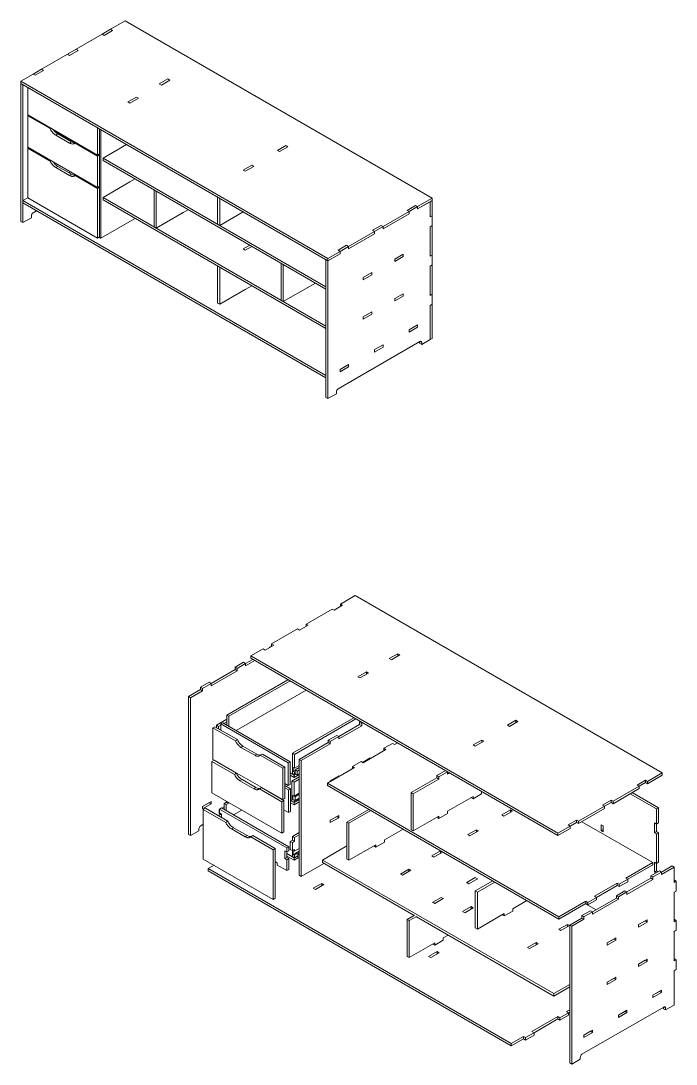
# Model space of a CAD drawing. Header units: millimetres. Extents: x -5350 to 9947, y -2228 to 2522.
# Drawn here: x 7231 to 9947, y -2076 to 2248 of the extents above; entities that cross this region are included whole.
import ezdxf

# ---------------------------------------------------------------- set-up
doc = ezdxf.new("R2010")
doc.units = ezdxf.units.MM

msp = doc.modelspace()

# ---------------------------------------------------------------- linework, layer by layer
at = {"color": 7, "linetype": 'Continuous', "lineweight": 15}
for p, q in [((7602.6, 2213.1), (7567.2, 2192.6)), ((7575.7, 2187.8), (7611.1, 2208.2)), ((7663.3, 2248.1), (7602.6, 2213.1)), ((7611.1, 2208.2), (7602.6, 2213.1)), ((8936.1, 1513.4), (7663.3, 2248.1)), ((7567.2, 2192.6), (7459.6, 2130.5)), ((7567.2, 2192.6), (7575.7, 2187.8)), ((7459.6, 2130.5), (7424.2, 2110.1)), ((7432.7, 2105.2), (7468.1, 2125.6)), ((7468.1, 2125.6), (7459.6, 2130.5)), ((7424.2, 2110.1), (7316.6, 2047.9)), ((7424.2, 2110.1), (7432.7, 2105.2)), ((7316.6, 2047.9), (7281.2, 2027.5)), ((7289.7, 2022.6), (7325.1, 2043)), ((7325.1, 2043), (7316.6, 2047.9)), ((7281.2, 2027.5), (7230.6, 1998.3)), ((7230.6, 1998.3), (8503.4, 1263.5)), ((7230.6, 1998.3), (7230.6, 1988.5)), ((7281.2, 2027.5), (7289.7, 2022.6)), ((7839.9, 2007.5), (7804.6, 1987.1)), ((7813.1, 1982.2), (7848.4, 2002.6)), ((7848.4, 2002.6), (7839.9, 2007.5)), ((7239.1, 1983.6), (7230.6, 1988.5)), ((7230.6, 1988.5), (7230.6, 1416.9)), ((7230.6, 1988.5), (8503.4, 1253.7)), ((7239.1, 1412), (7239.1, 1983.6)), ((7258.9, 1972.2), (7258.9, 1859.1)), ((7804.6, 1987.1), (7813.1, 1982.2)), ((7709.7, 1932.3), (7674.4, 1911.9)), ((7674.4, 1911.9), (7682.8, 1907)), ((7682.8, 1907), (7718.2, 1927.4)), ((7718.2, 1927.4), (7709.7, 1932.3)), ((7258.9, 1859.1), (7548.1, 1692.1)), ((7258.9, 1855), (7262.4, 1857)), ((7258.9, 1855), (7258.9, 1724.7)), ((7351.8, 1801.4), (7258.9, 1855)), ((7355.3, 1803.4), (7351.8, 1801.4)), ((7455.6, 1742.7), (7368.4, 1793)), ((7383.5, 1779.4), (7375, 1774.5)), ((7375, 1774.5), (7432, 1741.7)), ((7383.5, 1779.4), (7440.5, 1746.6)), ((7548.1, 1692.1), (7548.1, 1805.2)), ((7556.6, 1697), (7556.6, 1800.3)), ((7562.7, 1347.7), (7562.7, 1796.8)), ((7440.5, 1746.6), (7432, 1741.7)), ((7458.8, 1743.7), (7455.3, 1741.6)), ((7548.1, 1688), (7455.3, 1741.6)), ((7668.8, 1735.6), (7571.2, 1679.2)), ((8329.3, 1731.4), (8294, 1711)), ((8337.8, 1726.5), (8329.3, 1731.4)), ((7258.9, 1724.7), (7548.1, 1557.7)), ((7258.9, 1720.6), (7262.4, 1722.7)), ((7258.9, 1720.6), (7258.9, 1514.9)), ((7351.8, 1667), (7258.9, 1720.6)), ((7548.1, 1692.1), (7556.6, 1697)), ((7548.1, 1688), (7556.6, 1692.9)), ((7548.1, 1557.7), (7548.1, 1688)), ((7556.6, 1692.9), (7553.1, 1694.9)), ((7554.2, 1695.6), (7554.2, 1694.3)), ((7556.6, 1562.6), (7556.6, 1692.9)), ((8294, 1711), (8302.4, 1706.1)), ((8302.4, 1706.1), (8337.8, 1726.5)), ((7355.3, 1669.1), (7351.8, 1667)), ((7383.5, 1645.1), (7375, 1640.2)), ((7383.5, 1645.1), (7440.5, 1612.2)), ((8494.9, 1146), (7571.2, 1679.2)), ((7571.2, 1679.2), (7571.2, 1669.4)), ((8494.9, 1136.2), (7571.2, 1669.4)), ((8187.9, 1649.8), (8152.5, 1629.4)), ((8161, 1624.5), (8196.4, 1644.9)), ((8196.4, 1644.9), (8187.9, 1649.8)), ((7375, 1640.2), (7432, 1607.3)), ((7435.6, 1622.7), (7429, 1618.9)), ((7440.5, 1612.2), (7432, 1607.3)), ((7458.8, 1609.3), (7455.3, 1607.3)), ((7548.1, 1553.7), (7455.3, 1607.3)), ((8152.5, 1629.4), (8161, 1624.5)), ((7548.1, 1557.7), (7556.6, 1562.6)), ((7548.1, 1553.7), (7556.6, 1558.6)), ((7556.6, 1558.6), (7553.1, 1560.6)), ((7554.2, 1561.2), (7554.2, 1560)), ((7556.6, 1352.8), (7556.6, 1558.6)), ((7682.8, 1580.4), (7571.2, 1515.9)), ((7682.8, 1580.4), (7704.1, 1592.7)), ((7258.9, 1514.9), (7239.1, 1503.5)), ((7258.9, 1514.9), (7548.1, 1347.9)), ((7548.1, 1347.9), (7548.1, 1553.7)), ((8494.9, 982.6), (7571.2, 1515.9)), ((7571.2, 1515.9), (7571.2, 1506.1)), ((7791.4, 1542.3), (7782.9, 1547.2)), ((7782.9, 1547.2), (7782.9, 1393.7)), ((7791.4, 1388.8), (7791.4, 1542.3)), ((8046.5, 1517.5), (8046.5, 1404.8)), ((8494.9, 778.5), (7239.1, 1503.5)), ((7239.1, 1503.5), (7239.1, 1493.7)), ((8494.9, 768.7), (7239.1, 1493.7)), ((8494.9, 972.9), (7571.2, 1506.1)), ((8055, 1399.9), (8055, 1512.6)), ((8866.9, 1483.2), (8831.5, 1462.8)), ((8840, 1457.9), (8875.4, 1478.3)), ((8875.4, 1478.3), (8866.9, 1483.2)), ((8875.4, 1478.3), (8936.1, 1513.4)), ((8875.4, 1468.5), (8936.1, 1503.6)), ((8875.4, 1468.5), (8927.7, 1498.7)), ((8875.4, 1468.5), (8875.4, 1478.3)), ((8936.1, 1503.6), (8927.7, 1498.7)), ((8927.7, 1435.6), (8927.7, 1498.7)), ((8936.1, 1513.4), (8936.1, 1503.6)), ((8936.1, 1503.6), (8936.1, 1440.5)), ((7239.1, 1412), (7274.4, 1432.4)), ((7274.4, 1432.4), (7274.4, 1440.6)), ((7281.5, 1452.9), (7295.7, 1461)), ((7682.8, 1417.1), (7704.1, 1429.4)), ((7791.4, 1388.8), (7903.1, 1453.2)), ((7903.1, 1453.2), (7924.4, 1465.5)), ((8055, 1399.9), (8152.6, 1456.3)), ((8732.4, 1395.7), (8840, 1457.9)), ((8732.4, 1385.9), (8840, 1448.1)), ((8831.5, 1462.8), (8840, 1457.9)), ((8840, 1448.1), (8840, 1457.9)), ((8936.1, 1440.5), (8927.7, 1435.6)), ((8936.1, 1399.7), (8936.1, 1440.5)), ((7230.6, 1416.9), (7239.1, 1412)), ((7562.7, 1347.7), (7682.8, 1417.1)), ((7782.9, 1393.7), (7791.4, 1388.8)), ((8046.5, 1404.8), (8055, 1399.9)), ((8723.9, 1400.6), (8688.5, 1380.2)), ((8697, 1375.3), (8732.4, 1395.7)), ((8732.4, 1395.7), (8723.9, 1400.6)), ((8732.4, 1385.9), (8732.4, 1395.7)), ((8936.1, 1399.7), (8927.7, 1394.8)), ((8927.7, 1272.7), (8927.7, 1394.8)), ((8936.1, 1399.7), (8936.1, 1277.6)), ((7548.1, 1347.9), (7556.6, 1352.8)), ((7555.2, 1352), (7562.7, 1347.7)), ((8589.4, 1313.2), (8697, 1375.3)), ((8589.4, 1303.4), (8697, 1365.5)), ((8688.5, 1380.2), (8697, 1375.3)), ((8697, 1365.5), (8697, 1375.3)), ((8179.4, 1318.3), (8152.5, 1302.8)), ((8152.5, 1302.8), (8161, 1297.9)), ((8161, 1297.9), (8187.9, 1313.4)), ((8580.9, 1318.1), (8545.5, 1297.7)), ((8545.5, 1297.7), (8554, 1292.8)), ((8554, 1292.8), (8589.4, 1313.2)), ((8589.4, 1313.2), (8580.9, 1318.1)), ((8589.4, 1303.4), (8589.4, 1313.2)), ((8503.4, 1253.7), (8494.9, 1258.6)), ((8494.9, 1258.6), (8494.9, 687.1)), ((8503.4, 1263.5), (8554, 1292.8)), ((8503.4, 1253.7), (8554, 1283)), ((8503.4, 1263.5), (8503.4, 1253.7)), ((8554, 1283), (8554, 1292.8)), ((8780.6, 1260.3), (8816, 1280.7)), ((8780.6, 1250.5), (8816, 1270.9)), ((8780.6, 1250.5), (8780.6, 1260.3)), ((8816, 1270.9), (8816, 1280.7)), ((8936.1, 1277.6), (8927.7, 1272.7)), ((8936.1, 1236.8), (8936.1, 1277.6)), ((8055, 1226.8), (8046.5, 1231.7)), ((8046.5, 1231.7), (8046.5, 1078.2)), ((8055, 1073.3), (8055, 1226.8)), ((8318.5, 1238), (8310, 1242.9)), ((8310, 1242.9), (8310, 1089.4)), ((8318.5, 1084.5), (8318.5, 1238)), ((8503.4, 682.2), (8503.4, 1253.7)), ((8936.1, 1236.8), (8927.7, 1231.9)), ((8927.7, 1109.8), (8927.7, 1231.9)), ((8936.1, 1236.8), (8936.1, 1114.7)), ((8650.4, 1185.1), (8685.8, 1205.5)), ((8650.4, 1175.3), (8685.8, 1195.7)), ((8650.4, 1175.3), (8650.4, 1185.1)), ((8685.8, 1195.7), (8685.8, 1205.5)), ((8055, 1073.3), (8161, 1134.5)), ((8161, 1134.5), (8187.9, 1150.1)), ((8318.5, 1084.5), (8430.2, 1148.9)), ((8430.2, 1148.9), (8451.5, 1161.2)), ((8310, 1089.4), (8318.5, 1084.5)), ((8780.6, 1097), (8816, 1117.4)), ((8780.6, 1087.2), (8816, 1107.6)), ((8780.6, 1087.2), (8780.6, 1097)), ((8816, 1107.6), (8816, 1117.4)), ((8936.1, 1114.7), (8927.7, 1109.8)), ((8936.1, 1073.9), (8936.1, 1114.7)), ((8046.5, 1078.2), (8055, 1073.3)), ((8650.4, 1021.8), (8685.8, 1042.2)), ((8685.8, 1032.4), (8685.8, 1042.2)), ((8936.1, 1073.9), (8927.7, 1069)), ((8927.7, 927.1), (8927.7, 1069)), ((8936.1, 1073.9), (8936.1, 932)), ((8650.4, 1012), (8685.8, 1032.4)), ((8650.4, 1012), (8650.4, 1021.8)), ((8875.4, 988.4), (8840, 968)), ((8875.4, 978.6), (8840, 958.2)), ((8840, 968), (8840, 958.2)), ((8875.4, 988.4), (8875.4, 978.6)), ((8885.2, 918.9), (8545.8, 723)), ((8883.8, 911.6), (8883.8, 918.1)), ((8892.3, 906.7), (8883.8, 911.6)), ((8892.3, 906.7), (8927.7, 927.1)), ((8892.3, 906.7), (8892.3, 914.8)), ((8936.1, 932), (8927.7, 927.1)), ((8732.4, 905.8), (8697, 885.4)), ((8732.4, 896), (8697, 875.6)), ((8697, 885.4), (8697, 875.6)), ((8732.4, 905.8), (8732.4, 896)), ((8589.4, 823.3), (8554, 802.8)), ((8589.4, 823.3), (8589.4, 813.5)), ((8494.9, 778.5), (8494.9, 768.7)), ((8589.4, 813.5), (8554, 793)), ((8554, 802.8), (8554, 793)), ((8503.4, 682.2), (8538.7, 702.6)), ((8538.7, 710.7), (8538.7, 702.6)), ((8494.9, 687.1), (8503.4, 682.2)), ((8617, -134.3), (8556.2, -169.4)), ((8564.7, -174.3), (8556.2, -169.4)), ((8556.2, -179.2), (8556.2, -169.4)), ((9889.8, -869.1), (8617, -134.3)), ((8520.9, -189.8), (8413.2, -251.9)), ((8520.9, -189.8), (8529.3, -194.7)), ((8529.3, -194.7), (8564.7, -174.3)), ((8386.3, -277.2), (8421.7, -256.8)), ((8421.7, -256.8), (8413.2, -251.9)), ((8413.2, -261.7), (8413.2, -251.9)), ((8377.9, -272.3), (8270.2, -334.5)), ((8377.9, -272.3), (8386.3, -277.2)), ((8243.3, -359.8), (8278.7, -339.4)), ((8270.2, -343.6), (8261.8, -348.5)), ((8278.7, -339.4), (8270.2, -334.5)), ((8270.2, -344.3), (8270.2, -334.5)), ((8234.8, -354.9), (8184.2, -384.1)), ((8184.2, -384.1), (8184.2, -393.9)), ((8184.2, -384.1), (9457, -1118.9)), ((8234.8, -354.9), (8243.3, -359.8)), ((8261.8, -348.5), (8262.4, -348.8)), ((8261.8, -349.1), (8261.8, -348.5)), ((8793.6, -375), (8758.2, -395.4)), ((8766.7, -400.3), (8802, -379.9)), ((8802, -379.9), (8793.6, -375)), ((8793.6, -384.8), (8793.6, -375)), ((8154.2, -410.6), (8118.8, -431)), ((8118.8, -431), (8127.3, -435.9)), ((8118.8, -440.8), (8118.8, -431)), ((8127.3, -435.9), (8162.6, -415.5)), ((8162.6, -415.5), (8154.2, -410.6)), ((8162.6, -415.5), (8192.2, -398.5)), ((8162.6, -425.3), (8200.6, -403.4)), ((8162.6, -425.3), (8162.6, -415.5)), ((8184.2, -393.9), (9457, -1128.7)), ((8758.2, -395.4), (8766.7, -400.3)), ((8019.6, -498.1), (8118.8, -440.8)), ((8019.6, -507.9), (8127.3, -445.7)), ((8118.8, -440.8), (8127.3, -445.7)), ((8127.3, -445.7), (8127.3, -435.9)), ((8663.3, -450.1), (8628, -470.5)), ((8628, -470.5), (8636.5, -475.4)), ((8636.5, -475.4), (8671.8, -455)), ((8671.8, -455), (8663.3, -450.1)), ((8663.3, -459.9), (8663.3, -450.1)), ((8011.2, -493.2), (7975.8, -513.6)), ((7975.8, -513.6), (7984.3, -518.5)), ((7975.8, -523.4), (7975.8, -513.6)), ((7984.3, -518.5), (8019.6, -498.1)), ((7984.3, -528.3), (7984.3, -518.5)), ((8019.6, -498.1), (8011.2, -493.2)), ((8019.6, -507.9), (8019.6, -498.1)), ((8338.1, -482.7), (8084.1, -629.3)), ((8346.6, -487.6), (8092.6, -634.2)), ((7925.2, -552.6), (7975.8, -523.4)), ((7933.7, -557.5), (7925.2, -552.6)), ((7925.2, -552.6), (7925.2, -1124.2)), ((7933.7, -557.5), (7984.3, -528.3)), ((7933.7, -1129.1), (7933.7, -557.5)), ((7975.8, -523.4), (7984.3, -528.3)), ((8413, -526), (8123.2, -693.2)), ((8084.1, -646.9), (8041.5, -671.5)), ((8092.6, -634.2), (8084.1, -629.3)), ((8084.1, -629.3), (8084.1, -670.7)), ((8092.6, -675.6), (8092.6, -634.2)), ((8610.9, -640.3), (8356.2, -787.3)), ((8619.4, -645.2), (8364.7, -792.2)), ((8026.9, -682.5), (8035.4, -677.6)), ((8026.9, -682.5), (8026.9, -812.8)), ((8119.8, -736.1), (8026.9, -682.5)), ((8128.3, -731.2), (8035.4, -677.6)), ((8050, -676.4), (8041.5, -671.5)), ((8041.5, -671.5), (8041.5, -681.2)), ((8059, -671.2), (8050, -676.4)), ((8050, -686.1), (8050, -676.4)), ((8059, -687.5), (8055.8, -689.4)), ((8059, -666), (8067.5, -661.1)), ((8338.8, -827.5), (8059, -666)), ((8059, -666), (8059, -691.3)), ((8347.3, -822.6), (8067.5, -661.1)), ((8084.1, -656.7), (8072, -663.7)), ((8548.8, -718.3), (8635.2, -668.5)), ((8643.7, -673.4), (8548.8, -728.1)), ((8639, -656.5), (8635.2, -658.7)), ((8635.2, -658.7), (8643.7, -663.6)), ((8635.2, -668.5), (8635.2, -658.7)), ((8635.2, -668.5), (8643.7, -673.4)), ((8643.7, -663.6), (8647.5, -661.4)), ((8643.7, -673.4), (8643.7, -663.6)), ((9282.9, -651), (9247.6, -671.4)), ((9247.6, -671.4), (9256.1, -676.3)), ((9256.1, -676.3), (9291.4, -655.9)), ((9291.4, -655.9), (9282.9, -651)), ((9282.9, -660.8), (9282.9, -651)), ((8128.3, -731.2), (8119.8, -736.1)), ((8540.3, -713.4), (8505, -733.8)), ((8505, -733.8), (8513.4, -738.7)), ((8505, -743.6), (8505, -733.8)), ((8513.4, -738.7), (8548.8, -718.3)), ((8548.8, -718.3), (8540.3, -713.4)), ((8548.8, -728.1), (8548.8, -718.3)), ((9141.5, -732.6), (9106.2, -753.1)), ((9150, -737.5), (9141.5, -732.6)), ((9141.5, -742.4), (9141.5, -732.6)), ((8151.5, -758.1), (8143.1, -763)), ((8143.1, -763), (8200, -795.8)), ((8151.5, -758.1), (8208.5, -790.9)), ((8384.8, -813), (8505, -743.6)), ((8513.4, -748.5), (8393.3, -817.9)), ((8505, -743.6), (8513.4, -748.5)), ((8513.4, -748.5), (8513.4, -738.7)), ((8744.1, -771.9), (8649.3, -826.7)), ((8771, -746.6), (8735.6, -767)), ((8735.6, -767), (8744.1, -771.9)), ((8735.6, -776.8), (8735.6, -767)), ((8779.5, -751.5), (8771, -746.6)), ((8791.6, -744.5), (8779.5, -751.5)), ((8790.7, -744), (8790.7, -745.1)), ((8791.4, -744.4), (8791.4, -744.7)), ((9106.2, -753.1), (9114.7, -758)), ((9114.7, -758), (9150, -737.5)), ((8022.9, -821.5), (8031.4, -816.6)), ((8022.9, -821.5), (8022.9, -951.8)), ((8115.8, -875.1), (8022.9, -821.5)), ((8026.9, -812.8), (8316.2, -979.8)), ((8124.3, -870.2), (8031.4, -816.6)), ((8208.5, -790.9), (8200, -795.8)), ((8231.8, -791), (8223.3, -795.9)), ((8316.2, -849.5), (8223.3, -795.9)), ((8324.7, -844.6), (8231.8, -791)), ((8356.2, -787.3), (8356.2, -871.5)), ((8364.7, -792.2), (8356.2, -787.3)), ((8364.7, -849.2), (8364.7, -792.2)), ((8393.3, -817.9), (8384.8, -813)), ((8384.8, -813), (8384.8, -1293.1)), ((8393.3, -1298), (8393.3, -817.9)), ((8646.6, -825.2), (8679, -806.5)), ((8670.5, -811.4), (8646.6, -825.2)), ((8673.2, -812.9), (8670.5, -811.4)), ((8670.5, -811.4), (8670.5, -811.4)), ((8679, -809.5), (8679, -806.5)), ((8060.2, -832), (8060.2, -833.2)), ((8316.2, -849.5), (8324.7, -844.6)), ((8316.2, -979.8), (8316.2, -849.5)), ((8324.7, -974.9), (8324.7, -844.6)), ((8338.8, -827.5), (8347.3, -822.6)), ((8338.8, -921.4), (8338.8, -827.5)), ((8347.3, -916.5), (8347.3, -822.6)), ((8360.2, -846.7), (8364.7, -849.2)), ((8360.2, -863.4), (8360.2, -846.7)), ((8367.7, -859.1), (8360.2, -863.4)), ((8364.7, -866), (8360.2, -863.4)), ((8384.8, -837.6), (8364.7, -849.2)), ((8367.7, -864.2), (8364.7, -866)), ((8384.8, -846.3), (8367.7, -856.2)), ((8367.7, -856.2), (8367.7, -872.6)), ((8376.1, -861.1), (8367.7, -856.2)), ((8384.8, -856.1), (8376.1, -861.1)), ((8376.1, -877.5), (8376.1, -861.1)), ((8613.9, -847.1), (8502.3, -911.6)), ((8640.8, -821.8), (8605.4, -842.2)), ((8605.4, -842.2), (8613.9, -847.1)), ((8605.4, -852), (8605.4, -842.2)), ((8649.3, -826.7), (8640.8, -821.8)), ((8990.6, -859.4), (8955.3, -879.8)), ((8963.8, -884.7), (8999.1, -864.3)), ((8999.2, -874.1), (8999.2, -864.4)), ((8124.3, -870.2), (8115.8, -875.1)), ((8147.5, -897), (8139.1, -901.9)), ((8139.1, -901.9), (8196, -934.8)), ((8147.5, -897), (8204.5, -929.9)), ((8363.1, -877.8), (8347.3, -868.7)), ((8347.3, -878.5), (8363.1, -887.6)), ((8384.8, -885.6), (8354.6, -903.1)), ((8363.1, -908), (8354.6, -903.1)), ((8354.6, -903.1), (8354.6, -987.2)), ((8356.2, -871.5), (8364.7, -876.4)), ((8369.9, -873.9), (8363.1, -877.8)), ((8384.8, -875), (8363.1, -887.6)), ((8363.1, -887.6), (8363.1, -877.8)), ((8384.8, -895.4), (8363.1, -908)), ((8363.1, -965), (8363.1, -908)), ((8364.7, -876.4), (8364.7, -866)), ((8369.5, -873.6), (8364.7, -876.4)), ((8367.7, -872.6), (8376.1, -877.5)), ((8384.8, -872.5), (8376.1, -877.5)), ((8513.4, -902.1), (8548.8, -881.6)), ((8540.3, -886.5), (8513.4, -902.1)), ((8513.4, -905.1), (8513.4, -902.1)), ((8543, -888.1), (8540.3, -886.5)), ((8540.3, -886.5), (8540.3, -886.5)), ((8548.8, -884.7), (8548.8, -881.6)), ((8849.2, -950.8), (8955.3, -889.6)), ((8857.7, -955.7), (8963.8, -894.5)), ((8955.3, -879.8), (8963.8, -884.7)), ((8955.3, -889.6), (8955.3, -879.8)), ((8955.3, -889.6), (8963.8, -894.5)), ((8963.8, -894.5), (8963.8, -884.7)), ((8999.2, -874.1), (9007.6, -869.2)), ((9820.5, -899.2), (9785.2, -919.6)), ((9829, -904.1), (9820.5, -899.2)), ((9820.5, -909), (9820.5, -899.2)), ((9829, -904.1), (9889.8, -869.1)), ((9829, -913.9), (9889.8, -878.9)), ((9829, -913.9), (9829, -904.1)), ((9889.8, -869.1), (9889.8, -878.9)), ((8204.5, -929.9), (8196, -934.8)), ((8227.8, -930), (8219.3, -934.9)), ((8312.2, -988.5), (8219.3, -934.9)), ((8320.7, -983.6), (8227.8, -930)), ((8324.7, -913.3), (8338.8, -921.4)), ((8348.5, -934.8), (8324.7, -921)), ((8340, -939.7), (8324.7, -930.8)), ((8338.8, -921.4), (8347.3, -916.5)), ((8340, -939.7), (8348.5, -934.8)), ((8340, -1033.6), (8340, -939.7)), ((8348.5, -1028.7), (8348.5, -934.8)), ((9461.3, -1465.2), (8502.3, -911.6)), ((8502.3, -911.6), (8502.3, -921.4)), ((9461.3, -1475), (8502.3, -921.4)), ((8857.7, -955.7), (8849.2, -950.8)), ((8849.2, -950.8), (8849.2, -1104.3)), ((9140.6, -955.7), (9140.6, -946)), ((9686, -986.7), (9793.7, -924.5)), ((9686, -996.5), (9793.7, -934.3)), ((9765.5, -950.6), (9873.9, -1013.1)), ((9785.2, -919.6), (9793.7, -924.5)), ((9820.5, -909), (9793.7, -924.5)), ((9793.7, -934.3), (9793.7, -924.5)), ((9829, -913.9), (9820.5, -909)), ((8019.6, -988), (7984.3, -1008.4)), ((7984.3, -1008.4), (8011.2, -992.9)), ((8011.2, -992.9), (8019.6, -997.8)), ((8011.2, -992.9), (8011.2, -992.9)), ((8019.6, -988), (8019.6, -997.8)), ((8022.9, -951.8), (8312.2, -1118.8)), ((8073.7, -995.7), (8082.2, -990.9)), ((8082.2, -986), (8082.2, -990.9)), ((8090.7, -995.7), (8082.2, -990.9)), ((8090.7, -995.7), (8090.7, -990.9)), ((8312.2, -988.5), (8320.7, -983.6)), ((8312.2, -1118.8), (8312.2, -988.5)), ((8316.2, -979.8), (8324.7, -974.9)), ((8320.7, -1113.9), (8320.7, -983.6)), ((8363.1, -992.1), (8348.5, -983.7)), ((8348.5, -993.5), (8363.1, -1001.9)), ((8354.6, -987.2), (8363.1, -992.1)), ((8358.6, -962.4), (8363.1, -965)), ((8358.6, -979.2), (8358.6, -962.4)), ((8358.8, -979.1), (8358.6, -979.2)), ((8363.1, -981.7), (8358.6, -979.2)), ((8359, -962.6), (8358.8, -962.7)), ((8367.3, -967.6), (8358.8, -962.7)), ((8358.8, -962.7), (8358.8, -979.1)), ((8358.8, -979.1), (8367.3, -984)), ((8384.8, -952.4), (8363.1, -965)), ((8384.8, -979.6), (8363.1, -992.1)), ((8363.2, -981.6), (8363.1, -981.7)), ((8363.1, -992.1), (8363.1, -981.7)), ((8384.8, -989.4), (8363.1, -1001.9)), ((8363.1, -1001.9), (8363.1, -992.1)), ((8384.8, -957.5), (8367.3, -967.6)), ((8367.3, -984), (8367.3, -967.6)), ((8384.8, -973.8), (8367.3, -984)), ((8857.7, -1109.2), (8857.7, -955.7)), ((8999.2, -1027.6), (9105.2, -966.3)), ((9096.7, -971.2), (9105.2, -976.1)), ((9096.7, -971.2), (9096.7, -971.2)), ((9105.2, -976.1), (9140.6, -955.7)), ((9105.2, -976.1), (9105.2, -966.3)), ((9677.5, -981.8), (9642.2, -1002.2)), ((9677.5, -991.6), (9650.6, -1007.1)), ((9686, -986.7), (9677.5, -981.8)), ((9677.5, -991.6), (9677.5, -981.8)), ((9686, -996.5), (9677.5, -991.6)), ((9686, -996.5), (9686, -986.7)), ((9757.1, -955.5), (9865.4, -1018)), ((8019.6, -997.8), (7984.3, -1018.2)), ((7984.3, -1008.4), (7984.3, -1018.2)), ((7987.1, -1020.6), (7995.6, -1015.7)), ((7987.1, -1020.6), (7987.1, -1226.3)), ((8080, -1074.2), (7987.1, -1020.6)), ((8088.5, -1069.3), (7995.6, -1015.7)), ((8053.5, -1020.8), (8053.3, -1020.9)), ((8053.3, -1020.9), (8053.3, -1037.2)), ((8053.5, -1021), (8053.3, -1020.9)), ((8053.3, -1037.2), (8061.8, -1042.1)), ((8053.5, -1018.6), (8062, -1013.7)), ((8053.5, -1018.6), (8053.5, -1034.9)), ((8333.3, -1180.1), (8053.5, -1018.6)), ((8062, -1039.8), (8053.5, -1034.9)), ((8341.8, -1175.2), (8062, -1013.7)), ((8073.7, -1009.1), (8063.9, -1014.8)), ((8073.7, -1018.9), (8072.4, -1019.7)), ((8082.2, -1000.6), (8073.7, -995.7)), ((8073.7, -1020.5), (8073.7, -995.7)), ((8082.2, -1000.6), (8090.7, -995.7)), ((8082.2, -1025.4), (8082.2, -1000.6)), ((8090.7, -1028.4), (8089.1, -1029.3)), ((8090.7, -1030.3), (8090.7, -1028.4)), ((8146.2, -1022.9), (8112.1, -1042.6)), ((8320.7, -1022.5), (8340, -1033.6)), ((8340, -1033.6), (8348.5, -1028.7)), ((8582.4, -1072.7), (8673.4, -1020.2)), ((8590.9, -1077.6), (8681.9, -1025.1)), ((8963.8, -1057.8), (8999.2, -1037.4)), ((8999.2, -1037.4), (8999.2, -1027.6)), ((9260.4, -1022.7), (9225, -1043.1)), ((9233.5, -1048), (9268.9, -1027.6)), ((9268.9, -1027.6), (9260.4, -1022.7)), ((9260.4, -1032.5), (9260.4, -1022.7)), ((9543, -1069.2), (9650.6, -1007.1)), ((9543, -1079), (9650.6, -1016.9)), ((9642.2, -1002.2), (9650.6, -1007.1)), ((9650.6, -1016.9), (9650.6, -1007.1)), ((9873.9, -1013.1), (9865.4, -1018)), ((9865.4, -1018), (9865.4, -1081)), ((9873.9, -1013.1), (9873.9, -1076.1)), ((8048.7, -1046.4), (8058.9, -1040.5)), ((8061.8, -1042.1), (8061.8, -1039.7)), ((8062, -1042), (8061.8, -1042.1)), ((8062, -1054), (8062, -1039.8)), ((8088.5, -1069.3), (8080, -1074.2)), ((8513.4, -1065.4), (8548.8, -1045)), ((8540.3, -1049.9), (8513.4, -1065.4)), ((8513.4, -1075.2), (8548.8, -1054.7)), ((8513.4, -1075.2), (8513.4, -1065.4)), ((8540.3, -1049.9), (8540.3, -1049.8)), ((8548.8, -1054.7), (8540.3, -1049.9)), ((8548.8, -1054.7), (8548.8, -1045)), ((8590.9, -1077.6), (8582.4, -1072.7)), ((8582.4, -1072.7), (8582.4, -1226.2)), ((8590.9, -1231.1), (8590.9, -1077.6)), ((8857.7, -1109.2), (8963.8, -1048)), ((8955.3, -1052.9), (8963.8, -1057.8)), ((8955.3, -1052.9), (8955.3, -1052.9)), ((8963.8, -1057.8), (8963.8, -1048)), ((9225, -1043.1), (9233.5, -1048)), ((9534.5, -1064.3), (9499.2, -1084.8)), ((9534.5, -1074.1), (9507.6, -1089.7)), ((9543, -1069.2), (9534.5, -1064.3)), ((9534.5, -1074.1), (9534.5, -1064.3)), ((9543, -1079), (9534.5, -1074.1)), ((9543, -1079), (9543, -1069.2)), ((9850.2, -1240.7), (9556.6, -1071.2)), ((9865.4, -1081), (9856.9, -1076.1)), ((9856.9, -1076.1), (9856.9, -1116.9)), ((9873.9, -1076.1), (9865.4, -1081)), ((9865.4, -1081), (9865.4, -1112.1)), ((7925.2, -1124.2), (7933.7, -1129.1)), ((7933.7, -1129.1), (7969, -1108.7)), ((7969, -1108.7), (7969, -1100.5)), ((7976.1, -1088.3), (7987.1, -1081.9)), ((8111.8, -1096.1), (8103.3, -1101)), ((8103.3, -1101), (8160.2, -1133.9)), ((8111.8, -1096.1), (8168.7, -1129)), ((8312.2, -1118.8), (8320.7, -1113.9)), ((8384.8, -1115.4), (8356.1, -1132)), ((8737.9, -1146.3), (8814.9, -1101.8)), ((8849.2, -1104.3), (8857.7, -1109.2)), ((9119, -1104.3), (9083.6, -1124.7)), ((9092.1, -1129.6), (9127.5, -1109.2)), ((9127.5, -1109.2), (9119, -1104.3)), ((9119, -1114.1), (9119, -1104.3)), ((9457, -1118.9), (9507.6, -1089.7)), ((9457, -1128.7), (9507.6, -1099.5)), ((9457, -1118.9), (9457, -1128.7)), ((9499.2, -1084.8), (9507.6, -1089.7)), ((9507.6, -1099.5), (9507.6, -1089.7)), ((9645.1, -1089), (9636.7, -1084.1)), ((9636.7, -1084.1), (9636.7, -1108.6)), ((9645.1, -1103.7), (9636.7, -1108.6)), ((9636.7, -1108.6), (9645.1, -1113.5)), ((9645.1, -1113.5), (9645.1, -1089)), ((9865.4, -1112.1), (9856.9, -1116.9)), ((9856.9, -1116.9), (9865.4, -1121.8)), ((9865.4, -1112.1), (9873.9, -1116.9)), ((9873.9, -1116.9), (9865.4, -1121.8)), ((9865.4, -1121.8), (9865.4, -1244)), ((9873.9, -1116.9), (9873.9, -1239.1)), ((8168.7, -1129), (8160.2, -1133.9)), ((8192, -1129.1), (8183.5, -1134)), ((8276.4, -1187.6), (8183.5, -1134)), ((8284.9, -1182.7), (8192, -1129.1)), ((8356.1, -1148.3), (8347.6, -1153.2)), ((8347.6, -1153.2), (8356.1, -1158.1)), ((8347.6, -1153.2), (8347.6, -1185.8)), ((8364.5, -1136.8), (8356.1, -1132)), ((8356.1, -1132), (8356.1, -1148.3)), ((8356.1, -1148.3), (8364.5, -1153.2)), ((8364.5, -1153.2), (8356.1, -1158.1)), ((8356.1, -1158.1), (8356.1, -1190.7)), ((8384.8, -1125.2), (8364.5, -1136.8)), ((8364.5, -1153.2), (8364.5, -1136.8)), ((8590.9, -1231.1), (8702.6, -1166.7)), ((8702.6, -1176.5), (8737.9, -1156.1)), ((8702.6, -1176.5), (8702.6, -1166.7)), ((8737.9, -1156.1), (8737.9, -1146.3)), ((9083.6, -1124.7), (9092.1, -1129.6)), ((8276.4, -1187.6), (8284.9, -1182.7)), ((8276.4, -1393.3), (8276.4, -1187.6)), ((8284.9, -1388.4), (8284.9, -1182.7)), ((8333.3, -1196.4), (8324.8, -1191.5)), ((8324.8, -1191.5), (8324.8, -1224.2)), ((8333.3, -1180.1), (8341.8, -1175.2)), ((8333.3, -1196.4), (8333.3, -1180.1)), ((8341.8, -1191.5), (8333.3, -1196.4)), ((8333.3, -1196.4), (8333.3, -1219.3)), ((8363.1, -1220.8), (8333.3, -1203.6)), ((8341.8, -1191.5), (8341.8, -1175.2)), ((8347.6, -1185.8), (8356.1, -1190.7)), ((8356.1, -1190.7), (8364.5, -1185.8)), ((8356.1, -1190.7), (8356.1, -1216.1)), ((8360.1, -1191.3), (8364.5, -1193.8)), ((8360.1, -1208), (8360.1, -1191.3)), ((8384.8, -1193.8), (8360.1, -1208)), ((8364.5, -1210.6), (8360.1, -1208)), ((8384.8, -1182.1), (8364.5, -1193.8)), ((8364.5, -1193.8), (8364.5, -1185.8)), ((8384.8, -1198.9), (8364.5, -1210.6)), ((8364.5, -1221), (8364.5, -1210.6)), ((8384.8, -1201.6), (8379.2, -1204.8)), ((8379.2, -1204.8), (8379.2, -1221.1)), ((8384.8, -1208), (8379.2, -1204.8)), ((8582.4, -1171.6), (8480.7, -1230.3)), ((8694.1, -1171.6), (8702.6, -1176.5)), ((8694.1, -1171.6), (8694.1, -1171.6)), ((8969.7, -1192.5), (8934.3, -1212.9)), ((8942.8, -1217.8), (8978.2, -1197.4)), ((8978.2, -1197.4), (8969.7, -1192.5)), ((8969.7, -1202.3), (8969.7, -1192.5)), ((7987.1, -1226.3), (8276.4, -1393.3)), ((8031.5, -1252), (8007.8, -1265.6)), ((8293.4, -1241.2), (8284.9, -1236.3)), ((8293.4, -1241.2), (8293.4, -1251)), ((8293.4, -1251), (8333.3, -1274)), ((8333.3, -1219.3), (8324.8, -1224.2)), ((8324.8, -1224.2), (8333.3, -1229.1)), ((8333.3, -1213.4), (8363.1, -1230.6)), ((8333.3, -1219.3), (8341.8, -1224.2)), ((8341.8, -1224.2), (8333.3, -1229.1)), ((8333.3, -1274), (8333.3, -1229.1)), ((8341.8, -1269.1), (8341.8, -1224.2)), ((8356.1, -1216.1), (8364.5, -1221)), ((8363.6, -1220.4), (8363.1, -1220.8)), ((8363.1, -1230.6), (8363.1, -1220.8)), ((8379.3, -1221.2), (8363.1, -1230.6)), ((8379.2, -1212.5), (8364.5, -1221)), ((8379.2, -1221.1), (8384.8, -1224.4)), ((8393.3, -1298), (8487.2, -1243.8)), ((9439.8, -1784), (8480.7, -1230.3)), ((8480.7, -1230.3), (8480.7, -1240.1)), ((8860.8, -1459.5), (8480.7, -1240.1)), ((8582.4, -1226.2), (8590.9, -1231.1)), ((8934.3, -1212.9), (8942.8, -1217.8)), ((9850.2, -1240.7), (9738.6, -1305.2)), ((9747.1, -1310.1), (9850.2, -1250.5)), ((9850.2, -1240.7), (9850.2, -1250.5)), ((9865.4, -1244), (9856.9, -1239.1)), ((9856.9, -1239.1), (9856.9, -1279.9)), ((9873.9, -1239.1), (9865.4, -1244)), ((9865.4, -1244), (9865.4, -1275)), ((9263.6, -1990.6), (8007.8, -1265.6)), ((8007.8, -1265.6), (8007.8, -1275.4)), ((9263.6, -2000.4), (8007.8, -1275.4)), ((8333.3, -1274), (8341.8, -1269.1)), ((8384.8, -1293.1), (8393.3, -1298)), ((8839.5, -1267.6), (8804.1, -1288.1)), ((8804.1, -1288.1), (8812.6, -1293)), ((8812.6, -1293), (8848, -1272.5)), ((8848, -1272.5), (8839.5, -1267.6)), ((8839.5, -1277.4), (8839.5, -1267.6)), ((9878.1, -1275.1), (9842.7, -1295.5)), ((9842.7, -1295.5), (9851.2, -1300.4)), ((9842.7, -1305.3), (9842.7, -1295.5)), ((9851.2, -1300.4), (9886.5, -1280)), ((9865.4, -1275), (9856.9, -1279.9)), ((9856.9, -1279.9), (9863.3, -1283.6)), ((9865.4, -1275), (9871.8, -1278.7)), ((9886.5, -1280), (9878.1, -1275.1)), ((9886.5, -1280), (9930.3, -1254.7)), ((9886.5, -1289.8), (9938.8, -1259.6)), ((9886.5, -1289.8), (9886.5, -1280)), ((9938.8, -1259.6), (9930.3, -1254.7)), ((9938.8, -1322.6), (9938.8, -1259.6)), ((8478.4, -1326.7), (8443.1, -1347.2)), ((8451.6, -1352.1), (8486.9, -1331.6)), ((8486.9, -1331.6), (8478.4, -1326.7)), ((8478.4, -1336.5), (8478.4, -1326.7)), ((9114.6, -1303.2), (9079.3, -1323.6)), ((9079.3, -1323.6), (9087.8, -1328.5)), ((9079.3, -1325.4), (9079.3, -1323.6)), ((9087.8, -1328.5), (9123.1, -1308.1)), ((9087.8, -1330.3), (9087.8, -1328.5)), ((9123.1, -1308.1), (9114.6, -1303.2)), ((9114.6, -1358.2), (9186.8, -1316.6)), ((9123.1, -1309.8), (9123.1, -1308.1)), ((9123.1, -1363.1), (9195.3, -1321.5)), ((9703.2, -1325.6), (9608.4, -1380.4)), ((9616.9, -1385.3), (9703.2, -1335.4)), ((9703.2, -1325.6), (9711.7, -1330.5)), ((9703.2, -1335.4), (9703.2, -1325.6)), ((9703.2, -1335.4), (9711.7, -1340.3)), ((9711.7, -1330.5), (9747.1, -1310.1)), ((9711.7, -1340.3), (9747.1, -1319.9)), ((9711.7, -1340.3), (9711.7, -1330.5)), ((9747.1, -1310.1), (9738.6, -1305.2)), ((9743.5, -1362.5), (9842.7, -1305.3)), ((9743.5, -1372.3), (9851.2, -1310.2)), ((9747.1, -1319.9), (9747.1, -1310.1)), ((9842.7, -1305.3), (9851.2, -1310.2)), ((9851.2, -1310.2), (9851.2, -1300.4)), ((9947.3, -1317.7), (9938.8, -1312.8)), ((9947.3, -1317.7), (9938.8, -1322.6)), ((9947.3, -1358.5), (9947.3, -1317.7)), ((8443.1, -1347.2), (8451.6, -1352.1)), ((9123.1, -1363.1), (9114.6, -1358.2)), ((9114.6, -1358.2), (9114.6, -1511.7)), ((9123.1, -1516.6), (9123.1, -1363.1)), ((9616.9, -1385.3), (9608.4, -1380.4)), ((9735, -1357.6), (9699.7, -1378)), ((9699.7, -1378), (9708.2, -1382.9)), ((9699.7, -1387.8), (9699.7, -1378)), ((9708.2, -1382.9), (9743.5, -1362.5)), ((9708.2, -1392.7), (9708.2, -1382.9)), ((9743.5, -1362.5), (9735, -1357.6)), ((9743.5, -1372.3), (9743.5, -1362.5)), ((9947.3, -1358.5), (9938.8, -1363.4)), ((9938.8, -1485.6), (9938.8, -1363.4)), ((8276.4, -1393.3), (8284.9, -1388.4)), ((8973.2, -1384.9), (8937.9, -1405.3)), ((8937.9, -1405.3), (8946.3, -1410.2)), ((8937.9, -1407), (8937.9, -1405.3)), ((8946.3, -1410.2), (8981.7, -1389.8)), ((8946.3, -1411.9), (8946.3, -1410.2)), ((8981.7, -1389.8), (8973.2, -1384.9)), ((8981.7, -1391.5), (8981.7, -1389.8)), ((9097.4, -1423), (9062.1, -1443.4)), ((9105.9, -1427.9), (9097.4, -1423)), ((9097.4, -1432.8), (9097.4, -1423)), ((9270.2, -1431.8), (9328.3, -1398.2)), ((9573, -1400.8), (9461.3, -1465.2)), ((9461.3, -1475), (9573, -1410.6)), ((9615.6, -1436.4), (9571.9, -1411.2)), ((9573, -1400.8), (9581.5, -1405.7)), ((9573, -1410.6), (9573, -1400.8)), ((9573, -1410.6), (9581.5, -1415.5)), ((9581.5, -1405.7), (9616.9, -1385.3)), ((9581.5, -1415.5), (9616.9, -1395.1)), ((9581.5, -1415.5), (9581.5, -1405.7)), ((9600.5, -1445.1), (9699.7, -1387.8)), ((9600.5, -1454.9), (9708.2, -1392.7)), ((9616.9, -1395.1), (9616.9, -1385.3)), ((9699.7, -1387.8), (9708.2, -1392.7)), ((8831.8, -1476.3), (8862.3, -1458.7)), ((8840.3, -1481.2), (8870.8, -1463.6)), ((9439.8, -1793.8), (8870.8, -1465.3)), ((9062.1, -1443.4), (9070.6, -1448.3)), ((9070.6, -1448.3), (9105.9, -1427.9)), ((9123.1, -1516.6), (9234.8, -1452.2)), ((9226.3, -1457.1), (9234.8, -1462)), ((9226.3, -1457.1), (9226.3, -1457.1)), ((9234.8, -1462), (9270.2, -1441.6)), ((9234.8, -1462), (9234.8, -1452.2)), ((9270.2, -1441.6), (9270.2, -1431.8)), ((9461.3, -1465.2), (9461.3, -1475)), ((9592, -1440.2), (9556.7, -1460.6)), ((9556.7, -1460.6), (9565.2, -1465.5)), ((9556.7, -1470.4), (9556.7, -1460.6)), ((9565.2, -1465.5), (9600.5, -1445.1)), ((9565.2, -1475.3), (9565.2, -1465.5)), ((9600.5, -1445.1), (9592, -1440.2)), ((9600.5, -1454.9), (9600.5, -1445.1)), ((8840.3, -1481.2), (8831.8, -1476.3)), ((8831.8, -1476.3), (8831.8, -1629.8)), ((8840.3, -1634.7), (8840.3, -1481.2)), ((9114.6, -1511.7), (9123.1, -1516.6)), ((9496.8, -1496.8), (9461.4, -1517.2)), ((9469.9, -1522.1), (9505.3, -1501.7)), ((9505.3, -1501.7), (9496.8, -1496.8)), ((9496.8, -1506.6), (9496.8, -1496.8)), ((9506.1, -1499.6), (9556.7, -1470.4)), ((9514.6, -1504.5), (9506.1, -1499.6)), ((9506.1, -1499.6), (9506.1, -2071.2)), ((9514.6, -1504.5), (9565.2, -1475.3)), ((9514.6, -2076.1), (9514.6, -1504.5)), ((9556.7, -1470.4), (9565.2, -1475.3)), ((9791.8, -1498), (9827.1, -1477.6)), ((9818.7, -1482.5), (9791.8, -1498)), ((9791.8, -1507.8), (9827.1, -1487.4)), ((9791.8, -1507.8), (9791.8, -1498)), ((9827.1, -1487.4), (9818.7, -1482.5)), ((9818.7, -1482.5), (9818.7, -1482.5)), ((9827.1, -1487.4), (9827.1, -1477.6)), ((9947.3, -1480.7), (9938.8, -1475.8)), ((9947.3, -1480.7), (9938.8, -1485.6)), ((9947.3, -1521.5), (9947.3, -1480.7)), ((8981.7, -1553.1), (9002.3, -1541.2)), ((8981.7, -1562.9), (8981.7, -1553.1)), ((9461.4, -1517.2), (9469.9, -1522.1)), ((9661.6, -1573.1), (9696.9, -1552.7)), ((9696.9, -1562.5), (9696.9, -1552.7)), ((9947.3, -1521.5), (9938.8, -1526.4)), ((9938.8, -1648.5), (9938.8, -1526.4)), ((8840.3, -1634.7), (8946.3, -1573.5)), ((8937.9, -1578.4), (8946.3, -1583.3)), ((8937.9, -1578.4), (8937.9, -1578.4)), ((8946.3, -1583.3), (8981.7, -1562.9)), ((8946.3, -1583.3), (8946.3, -1573.5)), ((9366.6, -1572), (9331.2, -1592.4)), ((9331.2, -1592.4), (9339.7, -1597.3)), ((9339.7, -1597.3), (9375.1, -1576.9)), ((9375.1, -1576.9), (9366.6, -1572)), ((9366.6, -1581.7), (9366.6, -1572)), ((9688.4, -1557.6), (9661.6, -1573.1)), ((9661.6, -1582.9), (9696.9, -1562.5)), ((9661.6, -1582.9), (9661.6, -1573.1)), ((9696.9, -1562.5), (9688.4, -1557.6)), ((9688.4, -1557.6), (9688.4, -1557.6)), ((8831.8, -1629.8), (8840.3, -1634.7)), ((8956.6, -1609.3), (8921.3, -1629.7)), ((8921.3, -1629.7), (8929.7, -1634.6)), ((8929.7, -1634.6), (8965.1, -1614.2)), ((8965.1, -1614.2), (8956.6, -1609.3)), ((8956.6, -1619.1), (8956.6, -1609.3)), ((9791.8, -1661.3), (9827.1, -1640.9)), ((9827.1, -1650.7), (9827.1, -1640.9)), ((9947.3, -1643.6), (9938.8, -1638.7)), ((9818.7, -1645.8), (9791.8, -1661.3)), ((9791.8, -1671.1), (9827.1, -1650.7)), ((9791.8, -1671.1), (9791.8, -1661.3)), ((9827.1, -1650.7), (9818.7, -1645.8)), ((9818.7, -1645.8), (9818.7, -1645.8)), ((9947.3, -1643.6), (9938.8, -1648.5)), ((9947.3, -1684.4), (9938.8, -1689.3)), ((9947.3, -1684.4), (9947.3, -1643.6)), ((9661.6, -1736.5), (9696.9, -1716)), ((9688.4, -1720.9), (9661.6, -1736.5)), ((9661.6, -1746.3), (9696.9, -1725.8)), ((9696.9, -1725.8), (9688.4, -1720.9)), ((9688.4, -1720.9), (9688.4, -1720.9)), ((9696.9, -1725.8), (9696.9, -1716)), ((9938.8, -1831.2), (9938.8, -1689.3)), ((9506.1, -1745.7), (9439.8, -1784)), ((9439.8, -1793.8), (9506.1, -1755.5)), ((9661.6, -1746.3), (9661.6, -1736.5)), ((9666.7, -1733.5), (9666.7, -1733.5)), ((9886.5, -1769.9), (9851.2, -1790.3)), ((9886.5, -1769.9), (9886.5, -1779.7)), ((9439.8, -1784), (9439.8, -1793.8)), ((9851.2, -1790.3), (9878.1, -1774.8)), ((9886.5, -1779.7), (9851.2, -1800.1)), ((9851.2, -1790.3), (9851.2, -1800.1)), ((9878.1, -1774.8), (9886.5, -1779.7)), ((9878.1, -1774.8), (9878.1, -1774.8)), ((9506.1, -1850.6), (9492.6, -1858.4)), ((9492.6, -1858.4), (9501.1, -1863.3)), ((9896.4, -1839.3), (9557, -2035.3)), ((9743.5, -1852.5), (9708.2, -1872.9)), ((9708.2, -1872.9), (9735, -1857.4)), ((9735, -1857.3), (9735, -1857.4)), ((9735, -1857.4), (9743.5, -1862.2)), ((9743.5, -1852.5), (9743.5, -1862.2)), ((9895, -1846.7), (9895, -1840.1)), ((9903.5, -1851.6), (9895, -1846.7)), ((9903.5, -1851.6), (9938.8, -1831.2)), ((9903.5, -1851.6), (9903.5, -1843.4)), ((9457.3, -1878.8), (9349.6, -1941)), ((9358.1, -1945.9), (9457.3, -1888.6)), ((9465.7, -1883.7), (9457.3, -1878.8)), ((9457.3, -1878.8), (9457.3, -1888.6)), ((9465.7, -1893.5), (9457.3, -1888.6)), ((9501.1, -1863.3), (9465.7, -1883.7)), ((9501.1, -1873.1), (9465.7, -1893.5)), ((9465.7, -1883.7), (9465.7, -1893.5)), ((9501.1, -1863.3), (9506.1, -1860.4)), ((9501.1, -1863.3), (9501.1, -1873.1)), ((9743.5, -1862.2), (9708.2, -1882.7)), ((9708.2, -1872.9), (9708.2, -1882.7)), ((9358.1, -1945.9), (9322.7, -1966.3)), ((9349.6, -1941), (9358.1, -1945.9)), ((9358.1, -1945.9), (9358.1, -1955.7)), ((9600.5, -1935), (9565.2, -1955.4)), ((9565.2, -1955.4), (9592, -1939.9)), ((9600.5, -1944.8), (9565.2, -1965.2)), ((9592, -1939.9), (9600.5, -1944.8)), ((9592, -1939.9), (9592, -1939.9)), ((9600.5, -1935), (9600.5, -1944.8)), ((9314.2, -1961.4), (9263.6, -1990.6)), ((9263.6, -2000.4), (9314.2, -1971.2)), ((9322.7, -1966.3), (9314.2, -1961.4)), ((9314.2, -1961.4), (9314.2, -1971.2)), ((9322.7, -1976.1), (9314.2, -1971.2)), ((9358.1, -1955.7), (9322.7, -1976.1)), ((9322.7, -1966.3), (9322.7, -1976.1)), ((9565.2, -1955.4), (9565.2, -1965.2)), ((9263.6, -1990.6), (9263.6, -2000.4)), ((9506.1, -2071.2), (9514.6, -2076.1)), ((9514.6, -2076.1), (9549.9, -2055.7)), ((9549.9, -2047.5), (9549.9, -2055.7))]:
    msp.add_line(p, q, dxfattribs=at)
at = {"color": 8, "linetype": 'Continuous', "lineweight": 15}
for p, q in [((8885.2, 918.9), (8892.3, 914.8)), ((9896.4, -1839.3), (9903.5, -1843.4))]:
    msp.add_line(p, q, dxfattribs=at)
at = {"color": 7, "linetype": 'Continuous', "lineweight": 15, "flags": 128}
for points in [[(7351.8, 1801.4), (7353.5, 1798), (7355.4, 1794.7), (7357.5, 1791.5), (7359.7, 1788.5), (7362, 1785.6), (7364.5, 1782.9), (7367.1, 1780.4), (7369.7, 1778.2), (7372.3, 1776.2), (7375, 1774.5)], [(7432, 1741.7), (7434.7, 1740.3), (7437.4, 1739.2), (7440, 1738.3), (7442.5, 1737.9), (7445, 1737.7), (7447.4, 1737.8), (7449.6, 1738.3), (7451.7, 1739.1), (7453.6, 1740.2), (7455.3, 1741.6)], [(7440.5, 1746.6), (7443.2, 1745.2), (7445.8, 1744), (7448.5, 1743.2), (7451, 1742.8), (7453.5, 1742.6), (7455.8, 1742.7), (7458.1, 1743.2), (7458.1, 1743.2)], [(7351.8, 1667), (7353.5, 1663.6), (7355.4, 1660.3), (7357.5, 1657.2), (7359.7, 1654.1), (7362, 1651.2), (7364.5, 1648.6), (7367.1, 1646.1), (7369.7, 1643.9), (7372.3, 1641.9), (7375, 1640.2)], [(7432, 1607.3), (7434.7, 1605.9), (7437.4, 1604.8), (7440, 1604), (7442.5, 1603.5), (7445, 1603.4), (7447.4, 1603.5), (7449.6, 1604), (7451.7, 1604.8), (7453.6, 1605.9), (7455.3, 1607.3)], [(7440.5, 1612.2), (7443.2, 1610.8), (7445.8, 1609.7), (7448.5, 1608.9), (7451, 1608.4), (7453.5, 1608.3), (7455.8, 1608.4), (7458.1, 1608.9), (7458.1, 1608.9)], [(8892.3, 914.8), (8892.2, 916.4), (8891.8, 917.7), (8891.1, 918.7), (8890.2, 919.4), (8889.2, 919.8), (8887.9, 919.9), (8886.6, 919.6), (8885.2, 918.9)], [(8128.3, -731.2), (8130, -734.6), (8131.9, -737.9), (8134, -741.1), (8136.2, -744.1), (8138.5, -747), (8141, -749.7), (8143.6, -752.2), (8146.2, -754.4), (8148.9, -756.4), (8151.5, -758.1)], [(8119.8, -736.1), (8121.5, -739.5), (8123.4, -742.8), (8125.5, -746), (8127.7, -749), (8130.1, -751.9), (8132.5, -754.6), (8135.1, -757.1), (8137.7, -759.3), (8140.4, -761.3), (8143.1, -763)], [(8200, -795.8), (8202.7, -797.2), (8205.4, -798.4), (8208, -799.2), (8210.5, -799.6), (8213, -799.8), (8215.4, -799.7), (8217.6, -799.2), (8219.7, -798.4), (8221.6, -797.3), (8223.3, -795.9)], [(8208.5, -790.9), (8211.2, -792.3), (8213.9, -793.5), (8216.5, -794.3), (8219, -794.8), (8221.5, -794.9), (8223.9, -794.8), (8226.1, -794.3), (8226.1, -794.3)], [(8115.8, -875.1), (8117.5, -878.5), (8119.4, -881.8), (8121.5, -885), (8123.7, -888), (8126.1, -890.9), (8128.5, -893.6), (8131.1, -896.1), (8133.7, -898.3), (8136.4, -900.2), (8139.1, -901.9)], [(8124.3, -870.2), (8126, -873.6), (8127.9, -876.9), (8130, -880.1), (8132.2, -883.1), (8134.5, -886), (8137, -888.7), (8139.6, -891.2), (8142.2, -893.4), (8144.9, -895.3), (8147.5, -897)], [(8196, -934.8), (8198.7, -936.2), (8201.4, -937.3), (8204, -938.1), (8206.6, -938.6), (8209, -938.8), (8211.4, -938.6), (8213.6, -938.2), (8215.7, -937.4), (8217.6, -936.3), (8219.3, -934.9)], [(8204.5, -929.9), (8207.2, -931.3), (8209.9, -932.4), (8212.5, -933.2), (8215, -933.7), (8217.5, -933.9), (8219.9, -933.7), (8222.1, -933.3), (8222.1, -933.3)], [(8080, -1074.2), (8081.7, -1077.6), (8083.6, -1080.9), (8085.7, -1084.1), (8087.9, -1087.1), (8090.3, -1090), (8092.7, -1092.7), (8095.3, -1095.1), (8097.9, -1097.4), (8100.6, -1099.3), (8103.3, -1101)], [(8088.5, -1069.3), (8090.2, -1072.7), (8092.1, -1076), (8094.2, -1079.2), (8096.4, -1082.2), (8098.8, -1085.1), (8101.2, -1087.8), (8103.8, -1090.3), (8106.4, -1092.5), (8109.1, -1094.4), (8111.8, -1096.1)], [(8160.2, -1133.9), (8162.9, -1135.3), (8165.6, -1136.4), (8168.2, -1137.2), (8170.8, -1137.7), (8173.2, -1137.9), (8175.6, -1137.7), (8177.8, -1137.3), (8179.9, -1136.5), (8181.8, -1135.4), (8183.5, -1134)], [(8168.7, -1129), (8171.4, -1130.4), (8174.1, -1131.5), (8176.7, -1132.3), (8179.3, -1132.8), (8181.7, -1133), (8184.1, -1132.8), (8186.3, -1132.4), (8186.3, -1132.4)], [(9903.5, -1843.4), (9903.3, -1841.9), (9902.9, -1840.6), (9902.3, -1839.6), (9901.4, -1838.8), (9900.3, -1838.4), (9899.1, -1838.4), (9897.8, -1838.7), (9896.4, -1839.3)]]:
    msp.add_lwpolyline(points, dxfattribs=at)
at = {"color": 7, "linetype": 'Continuous', "lineweight": 15}
for centre, radius, start, end in [((7414, 1828.8), 58, 212.2564, 238.2629), ((7414, 1694.4), 58, 212.2564, 238.2629), ((7289.8, 1439.9), 15.4, 122.6055, 177.3945), ((8554.1, 710), 15.4, 122.6055, 177.3945), ((7984.4, -1101.2), 15.4, 122.6055, 177.3945), ((9565.3, -2048.2), 15.4, 122.6055, 177.3945)]:
    msp.add_arc(centre, radius, start, end, dxfattribs=at)

doc.saveas('drawing.dxf')
